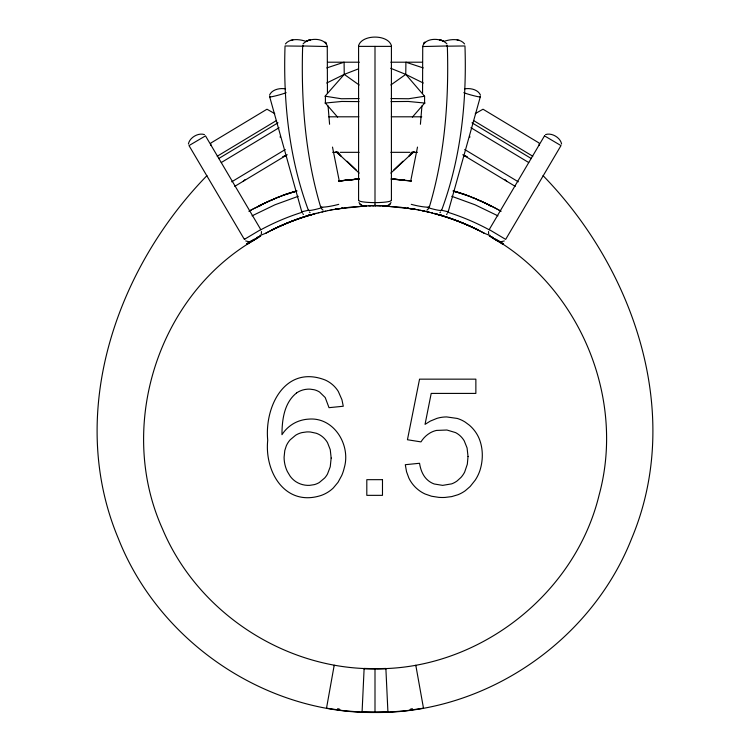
<?xml version="1.0" encoding="UTF-8"?>
<svg xmlns="http://www.w3.org/2000/svg" width="750" height="750" viewBox="0 0 750 750"><rect width="100%" height="100%" fill="white"/><g stroke="black" fill="none" stroke-linecap="round" stroke-linejoin="round"><path stroke-width="1.12" d="M358.584 200.569L358.584 46.378M375 205.247L375 205.125M375 205.266L375.684 205.791M188.4 144.056C189.469 137.644 198.309 132.431 204.45 134.597M412.378 117.131L424.584 103.134L424.584 96.244L405.759 74.381L405.909 62.203L423.225 67.931M375 46.378L375 205.706M303.15 46.181L285.038 45.966C283.134 101.531 288.947 157.894 308.391 210.272M327.45 93.366L327.272 46.538L302.662 45.966C300.975 100.106 305.091 154.866 320.644 206.972M422.55 93.366L422.728 46.538L447.338 45.966C449.025 100.106 444.909 154.866 429.356 206.972M539.184 145.331L539.25 143.1L483.019 109.219L475.247 113.625M387.891 711.469L387.919 712.031L375 712.388L362.081 712.078L362.109 711.469M362.119 711.15L364.078 669.478M364.097 669.15L364.125 668.597L385.875 668.559L385.903 669.15M488.531 231.525L488.644 233.756M421.931 105.966L420.422 124.266M261.356 233.756L261.469 231.525M417.497 147.084L410.606 181.584M422.728 46.059C425.728 37.35 441.553 37.65 446.972 43.959M326.541 708.028L326.644 707.484M326.7 707.166L334.05 666.094M334.106 665.775L334.2 665.231M358.612 45.572C362.109 34.256 387.891 34.256 391.388 45.572M308.831 210.178L301.781 211.772L269.691 96.834M280.125 137.175L280.397 136.078M269.503 95.194C271.875 89.428 279.928 87.825 285.534 88.894M441.169 210.178L448.2 211.791L480.309 96.834M441.609 210.272C461.053 157.894 466.866 101.531 464.962 45.966L446.85 46.181M390.994 202.537L389.634 204.572L386.672 205.988M489.394 235.95L489.816 235.153M285.394 43.978C290.044 38.044 299.531 39.206 305.953 41.334M303.028 43.959C308.447 37.65 324.272 37.35 327.272 46.059M244.931 179.7L243.3 181.209M274.059 228.356L273.412 229.059M412.312 151.753L408.741 156.337L414.056 151.781M314.494 213.441L313.716 214.078L316.453 213.347M358.331 68.925L344.241 74.381L324.956 96.319M390.384 203.709L388.725 205.256M448.219 211.772L447.403 211.359M206.953 175.641C116.184 268.762 65.925 413.756 118.359 538.556C158.784 641.259 264.478 713.625 375 712.5C485.522 713.616 591.216 641.259 631.641 538.556C684.075 413.756 633.816 268.762 543.047 175.641M428.447 208.8L426.891 210.197M301.791 211.753L302.597 211.359M446.522 214.444L447.291 213.628M439.894 212.709L440.634 211.978M393.778 169.987L402.919 161.241M390.834 173.1L413.831 151.575M273.328 229.144L272.137 229.941A257.353 243.609 59.4 0 1 308.006 215.7L309.075 215.409M296.522 392.991C284.147 402.816 281.981 419.897 281.972 434.681C286.256 427.987 292.875 422.822 300.525 420.572A34.05 34.05 0 0 1 308.541 419.137C333.928 416.766 351.084 445.134 344.222 467.934A44.222 44.222 0 0 1 341.756 475.444L338.025 482.325L333.272 488.006A32.962 32.962 0 0 1 327.506 492.431A33.975 33.975 0 0 1 320.934 495.516C285.328 506.916 264.413 472.144 267.712 440.269C264.403 405.919 285.487 364.462 325.294 380.053A29.597 29.597 0 0 1 332.653 384.788A29.503 29.503 0 0 1 338.306 391.444L341.953 399.769L343.275 406.247L329.016 407.672L325.209 397.528L319.594 392.053A18.553 18.553 0 0 0 314.156 389.738L310.106 389.156A24.056 24.056 0 0 0 307.331 389.194A21.694 21.694 0 0 0 296.512 392.972M247.031 244.416C155.325 302.991 117.656 429.75 162.487 528.9C197.419 612.272 284.662 669.553 375 668.709C477.75 670.163 574.922 595.022 599.1 495.075C625.988 396.806 578.578 285.131 489.375 235.997M390.844 84.984L405.759 74.381L423.291 83.025M251.962 241.237L258.788 237.112M252.394 240.272L246.694 243.834L254.484 239.025M258.591 237.178L247.013 244.378L260.653 236.044M256.425 237.816L258.375 236.616M504.3 240.956L499.997 241.997M217.191 156.253L276.591 120.459M218.606 158.597L278.006 122.803M221.269 162.544L279.094 127.706M231.694 181.819L285.291 149.522M234.75 186.366L287.231 154.744M248.859 211.284L251.588 209.784M250.603 210.319L252.497 209.297M252.066 215.841L274.931 204.797L298.247 196.303M545.55 134.597C551.691 132.431 560.531 137.644 561.6 144.056M252.356 209.372L254.334 208.322M253.228 208.903L260.616 205.491M254.991 207.975L266.372 202.369M260.184 205.331L259.003 205.922M259.434 205.706L262.116 204.384M326.709 83.025L344.241 74.381L359.156 84.984M259.875 205.481L260.906 204.975M260.803 205.022L263.606 203.663M261.628 204.619L263.016 203.953M341.288 208.181L342.319 207.684M263.072 203.916L267.488 201.853M263.794 203.578L264.759 203.119M265.247 202.884L277.181 197.662M267.075 202.041L267.656 201.778M267.431 201.881L269.625 200.887M268.163 201.544L270.731 200.4M270.356 200.559L271.097 200.241L270.572 200.475M271.462 200.081L273.497 199.2M271.744 199.959L272.325 199.706M273.666 199.125L274.678 198.703M274.041 198.975L274.781 198.656M275.147 198.506L275.859 198.206M275.419 198.384L276.441 197.963M276.562 197.916L278.484 197.137M277.556 197.513L279.225 196.838M277.631 197.484L278.222 197.241M278.663 197.062L281.194 196.069M278.812 197.006L279.6 196.697M280.153 196.472L282.019 195.75M281.456 195.966L283.584 195.159M282.309 195.647L282.891 195.422M282.581 195.544L285.075 194.606M282.956 195.403L285.787 194.353M444.047 41.334C450.469 39.206 459.956 38.044 464.606 43.978M284.053 194.991L292.162 192.422M285.375 194.503L287.531 193.744M313.659 214.097L313.603 214.116A257.203 243.431 59 0 0 265.678 233.269M287.475 193.763L296.569 190.95M286.697 194.062L285.947 194.316L296.916 190.791M287.072 193.931L291.412 192.619M326.775 67.931L344.091 62.203L344.241 74.381M308.7 215.522L309.488 215.287M309.347 215.334L309.872 215.175M309.703 215.231L311.241 214.781M311.128 214.809L313.106 214.256M313.266 214.209L313.781 214.069M314.156 213.966L314.644 213.825M316.566 213.319L317.213 213.15M292.35 192.347L294.431 191.869M292.35 192.375L294.244 191.878M317.756 213.009L322.162 211.931M424.584 96.244L408.684 98.747L390.975 98.559M318.553 212.812L319.181 212.653M464.466 88.894C470.072 87.825 478.125 89.428 480.497 95.194M295.378 191.606L296.522 191.344M322.022 211.969L322.856 211.772M322.772 211.791L323.859 211.537M295.575 191.606L296.709 191.344M323.738 211.566L324.853 211.322M324.956 211.294L325.753 211.116M325.688 211.134L327.45 210.759M327.881 210.666L328.8 210.478M292.894 39.966L290.616 40.425M329.1 210.412L329.634 210.309M329.587 210.319L330.769 210.084M330.684 210.103L332.016 209.85M331.884 209.869L333.009 209.662M333.281 209.606L334.012 209.475M333.844 209.512L349.688 207.216L366.384 205.988M334.959 209.306L335.681 209.184M335.241 209.259L336.047 209.119M335.878 209.147L336.816 208.987M336.647 209.016L337.303 208.912M337.191 208.931L338.653 208.697M447.291 45.984L446.822 46.05M338.175 208.772L339.694 208.528M339.347 208.584L340.134 208.463M337.528 208.875L364.828 206.044M338.775 181.041L358.884 179.006M412.331 709.087L410.128 709.416L412.462 709.078M423.488 708.197L405.797 710.775L387.928 712.172M338.503 181.088L340.8 180.75M339.009 180.984L359.316 178.969L354.797 179.269M425.044 103.078L408.3 101.466L391.003 101.606M283.134 156.562L285.478 155.794A5.475 5.475 0 0 1 283.003 156.572M356.231 179.166L340.022 180.844L358.744 179.025M359.025 98.559L341.316 98.747L325.416 96.244L325.416 103.134L337.622 117.131M250.003 241.997L245.7 240.956M326.634 46.603L327.272 46.538M364.35 206.034L365.175 205.997M365.072 206.006L365.578 205.988M365.531 205.988L366.337 205.95M366.216 205.959L367.95 205.903M368.222 205.894L369.384 205.856M376.622 668.7L385.875 668.456M369.234 205.866L370.162 205.838M385.875 668.559L364.125 668.559M362.081 712.078L387.919 712.078M490.144 235.603L484.284 233.25A257.231 243.45 -58.9 0 0 435.759 213.938A13.462 6.412 80.8 0 1 434.503 213.366M370.003 205.847L370.988 205.828M370.809 205.828L372.956 205.8M372.694 205.8L373.294 205.8M373.153 205.8L374.072 205.791M373.969 205.791L375 205.791M358.659 46.378L391.341 46.378M327.881 62.203L359.297 62.203M390.797 62.203L422.119 62.203M328.706 116.803L358.837 116.803M391.303 116.803L421.753 116.803M332.625 152.325L336.15 152.316M340.247 152.325L359.119 152.325M390.825 152.325L409.997 152.325M413.644 152.316L417.478 152.316M375.469 205.791L376.031 205.791M375.928 205.791L377.925 205.809M377.756 205.809L379.012 205.828M378.909 205.828L379.838 205.838M379.734 205.838L380.616 205.856M259.856 235.603L265.716 233.25A257.231 243.45 58.9 0 1 314.241 213.938A13.462 6.412 -80.8 0 0 315.497 213.366M364.134 668.428L375 668.709M380.512 205.856L381.778 205.894M382.05 205.903L382.566 205.912M382.378 205.912L382.922 205.931M382.781 205.922L383.663 205.95M383.597 205.95L384.094 205.969M383.953 205.969L384.469 205.988M384.422 205.988L385.65 206.034M423.366 46.603L422.728 46.538M358.997 101.606L341.7 101.466L324.956 103.078M391.256 179.025L411.497 181.088M383.616 205.988L400.312 207.216L415.191 209.344M391.116 179.006L397.547 179.447M385.172 206.044L412.809 208.931M362.072 712.172L344.203 710.775L326.512 708.197M466.866 156.562L464.522 155.794A5.475 5.475 0 0 0 466.997 156.572M303.178 46.05L302.709 45.984M402.141 179.897L410.991 180.984M489.384 205.491L491.25 206.044L486.206 203.578M337.538 709.078L339.788 709.406L337.669 709.087M409.8 208.453L410.653 208.584M410.138 208.5L410.981 208.631M410.709 208.594L412.462 208.875M411.347 208.697L411.825 208.772M412.941 208.95L413.541 209.053M413.438 209.034L413.953 209.119M414.525 209.222L415.041 209.306M414.216 209.166L414.759 209.259M414.938 209.288L415.594 209.409M415.35 209.362L415.875 209.456M415.781 209.438L416.438 209.559M416.203 209.512L416.719 209.606M416.991 209.662L417.909 209.831M417.984 209.85L418.528 209.953M418.622 209.972L419.878 210.216M419.812 210.197L420.413 210.319M459.384 40.425L457.106 39.966M420.366 210.309L421.2 210.478M421.106 210.459L422.053 210.656M422.184 210.684L422.662 210.778M422.419 210.731L422.972 210.844M422.859 210.825L423.459 210.947M423.234 210.9L424.247 211.116M424.144 211.097L424.669 211.209M424.462 211.163L425.044 211.294M424.913 211.266L427.228 211.791M453.291 191.344L454.425 191.606M425.634 211.425L426.694 211.669M453.478 191.344L454.622 191.606M455.569 191.869L457.078 192.234M427.369 211.819L427.978 211.969M427.838 211.931L428.353 212.053M428.072 211.988L428.728 212.147M428.531 212.1L429.103 212.231M429 212.213L429.844 212.409M455.756 191.878L457.65 192.375M359.006 202.537L360.366 204.572L363.328 205.988M429.694 212.381L432.141 212.981M456.891 192.159L457.65 192.347M431.588 212.841L432.431 213.056M432.356 213.038L433.181 213.253M457.838 192.422L460.481 193.153M433.847 213.422L434.344 213.562M434.119 213.497L436.228 214.069M458.025 192.45L469.097 196.181M434.494 213.6L435.075 213.75M435.356 213.825L435.844 213.966M435.984 214.003L436.669 214.191M435.506 213.441L437.025 214.284M436.828 214.228L437.381 214.388M437.259 214.35L438.066 214.575M453.431 190.95L462.525 193.763M437.916 214.537L438.478 214.697M438.272 214.641L438.872 214.809M438.619 214.734L439.256 214.922M453.084 190.791L463.125 193.969M439.022 214.856L439.95 215.119M439.397 214.959L440.287 215.222M440.363 215.25L440.963 215.419M440.831 215.381L441.984 215.728A257.353 243.609 -59.4 0 1 477.863 229.931L476.672 229.144M436.397 214.116L436.444 214.134A257.203 243.431 -59 0 1 484.322 233.269M451.753 196.303L475.069 204.797L497.934 215.841M461.794 193.566L464.025 194.288M462.469 193.744L463.425 194.072M463.05 193.941L463.725 194.175M463.631 194.147L464.625 194.503M464.803 194.578L467.419 195.544M464.213 194.353L464.925 194.606M466.416 195.159L467.044 195.403M467.316 195.497L468.544 195.966M468.356 195.9L471.188 197.006M468.806 196.069L473.438 197.916M390.722 68.288L405.759 74.381M471.778 197.241L472.369 197.484M472.631 197.587L473.184 197.812M473.559 197.963L472.959 197.719L474.581 198.384M473.747 198.047L484.088 202.575M474.141 198.206L474.853 198.506M475.594 198.816L476.7 199.284M476.503 199.2L478.172 199.922M477.675 199.706L478.256 199.959M479.269 200.4L482.569 201.881M478.847 200.213L481.106 201.216M481.181 201.253L481.762 201.516M482.344 201.778L482.925 202.041M482.512 201.853L486.394 203.663M483.628 202.369L486.984 203.953M484.753 202.884L487.65 204.272M362.288 205.734L359.616 203.709M486.928 203.916L489.197 205.022M407.681 207.684L408.712 208.181M487.884 204.384L494.119 207.506M489.094 204.975L490.125 205.481M491.053 205.95L496.772 208.903M494.747 207.834L497.644 209.372M497.503 209.297L498.525 209.85M498.412 209.784L499.397 210.319M499.322 210.281L501.141 211.284M274.753 113.625L266.981 109.219L210.75 143.1L210.816 145.331M491.213 237.112L498.038 241.237M473.409 120.459L532.809 156.253M471.994 122.803L531.394 158.597M470.906 127.706L528.731 162.544M464.709 149.522L518.306 181.819M462.769 154.744L515.25 186.366M506.7 181.209L505.069 179.7M491.625 236.616L493.575 237.816M495.516 239.025L503.306 243.834L497.606 240.272M491.409 237.178L502.987 244.378M323.109 210.197L321.553 208.8M335.944 151.781L341.259 156.337L337.688 151.753M476.588 229.059L475.941 228.356M336.253 151.65L359.166 173.1M347.081 161.241L356.222 169.987M309.366 211.978L310.106 212.709M302.709 213.628L303.478 214.444M260.184 235.153L260.606 235.95M469.603 136.078L469.875 137.175M339.394 181.584L332.503 147.084M415.8 665.231L415.894 665.775M415.95 666.094L423.3 707.166M423.356 707.484L423.459 708.028M329.578 124.266L328.069 105.966M385.922 669.478L387.881 711.15M391.416 46.378L391.416 200.569M375 668.85L375 669.403M375 669.731L375 711.45M375 711.778L375 712.331M374.822 202.622A16.697 2.231 0 0 1 358.744 200.269M391.256 200.269A16.697 2.231 0 0 1 375.178 202.622M322.641 207.469A12.356 1.341 -16.2 0 1 308.456 210M338.738 204.338A12.366 1.537 -11.8 0 1 325.678 206.934A12.366 1.537 -11.8 0 1 320.812 206.363M429.188 206.363A12.366 1.537 11.8 0 1 424.322 206.934A12.366 1.537 11.8 0 1 411.262 204.338M441.544 210A12.356 1.341 16.2 0 1 427.359 207.469M286.2 92.7A9.572 0.722 -15.6 0 1 274.425 96.159A9.572 0.722 -15.6 0 1 270.272 96.394M258.919 206.222A7.069 5.709 74.9 0 1 260.597 205.444M272.119 229.894A257.466 243.741 60.9 0 1 309.347 215.128A5.409 1.444 -88.4 0 1 308.606 214.903M308.006 215.55A5.241 1.406 -89.7 0 1 307.35 215.428M260.663 229.866A261.891 248.456 58.9 0 1 302.334 212.194M489.403 205.444A7.069 5.709 -74.9 0 1 491.081 206.222M477.881 229.894A257.466 243.741 -60.9 0 0 440.653 215.128A5.409 1.444 88.4 0 0 441.394 214.903M442.65 215.428A5.241 1.406 89.7 0 1 441.994 215.55M447.666 212.194A261.891 248.456 -58.9 0 1 489.338 229.866M479.728 96.394A9.572 0.722 15.6 0 1 475.575 96.159A9.572 0.722 15.6 0 1 463.8 92.7M331.163 458.034L330.244 466.772L327.497 474.019A23.184 23.184 0 0 1 324.647 478.022L319.322 482.503A19.837 19.837 0 0 1 314.213 484.65L309.684 485.344A23.062 23.062 0 0 1 296.137 481.856A22.631 22.631 0 0 1 290.091 476.1L287.325 471.469A33.141 33.141 0 0 1 284.091 457.238L284.784 450.572L286.303 445.856A22.781 22.781 0 0 1 290.203 439.791L295.669 435.216A22.116 22.116 0 0 1 301.997 432.591L306.694 431.934A28.828 28.828 0 0 1 310.453 432.019L316.247 433.247A20.531 20.531 0 0 1 322.181 436.519L323.062 437.259A22.566 22.566 0 0 1 325.509 439.8A21.956 21.956 0 0 1 327.544 442.725L330.253 449.653L331.163 458.034M468.028 456.525L467.334 464.175L464.672 472.031A25.594 25.594 0 0 1 460.931 477.478L457.125 480.928A22.359 22.359 0 0 1 451.65 483.863L442.641 485.372L434.222 483.984A20.475 20.475 0 0 1 428.128 480.497C422.972 476.278 420.525 469.678 419.55 463.275L405.3 464.7L406.547 471.75L408.872 478.069A33.075 33.075 0 0 0 414.366 486.178A34.734 34.734 0 0 0 416.737 488.513A33.291 33.291 0 0 0 425.072 493.987L431.541 496.228L438.731 497.353A52.294 52.294 0 0 0 444.984 497.438L451.753 496.594L457.95 494.738A34.359 34.359 0 0 0 465.319 490.697L470.175 486.478L475.247 480.113A41.747 41.747 0 0 0 479.991 470.306C483.234 459.947 483.216 448.35 479.025 438.263A35.297 35.297 0 0 0 474.394 430.472L473.222 429.056A38.85 38.85 0 0 0 469.331 425.166L465.075 422.016A32.428 32.428 0 0 0 457.266 418.444L446.672 416.934A33.853 33.853 0 0 0 436.959 418.359L430.256 421.116L425.044 424.369L431.203 393.412L475.866 393.412L475.866 379.153L419.55 379.153L407.438 439.744L420.984 441.891A26.006 26.006 0 0 1 429.731 433.144A22.322 22.322 0 0 1 436.519 430.425L446.916 430.022L455.494 432.572A21.309 21.309 0 0 1 460.416 436.069A22.556 22.556 0 0 1 464.231 440.859L467.081 447.956L468.028 456.525M544.5 135.862L489.225 229.584L505.669 239.391L560.991 145.594L544.5 135.862M424.884 42.206L423.647 43.359L424.884 42.206M244.772 239.119L244.359 239.372L189.009 145.594L205.5 135.862L260.775 229.584L244.772 239.119M308.456 40.369L306.431 41.025L308.456 40.369M310.547 39.956L308.269 40.416L310.547 39.956M382.481 479.672L366.806 479.672L366.806 495.347L382.481 495.347L382.481 479.672M394.491 179.203L393.769 179.166L404.428 180.159L394.491 179.203M441.731 40.416L439.453 39.956L441.731 40.416M443.569 41.025L441.544 40.369L443.569 41.025M326.353 43.359L325.116 42.206L326.353 43.359"/></g></svg>
